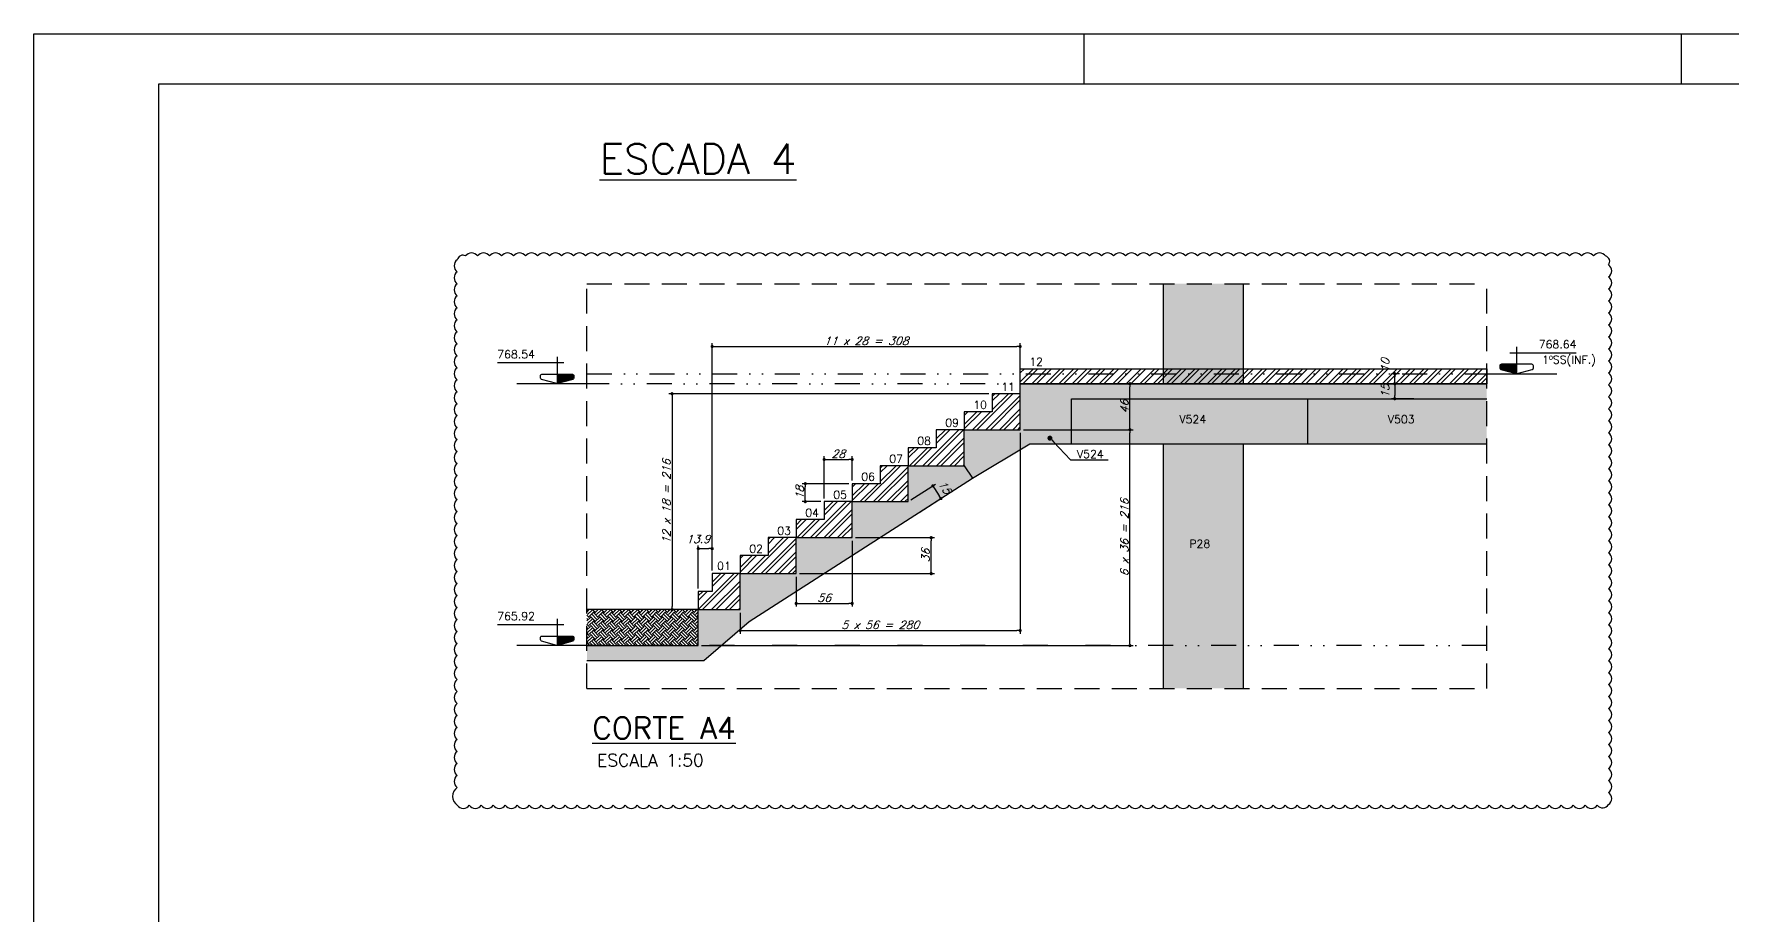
# Model space of a CAD drawing. Header units: millimetres. Extents: x 0 to 6870, y 0 to 4500.
# Drawn here: x 0 to 1698, y 3618 to 4500 of the extents above; entities that cross this region are included whole.
import ezdxf
from ezdxf import colors
from ezdxf.entities.mleader import LeaderData, LeaderLine
from ezdxf.enums import TextEntityAlignment as Align
from ezdxf.math import Vec2, Vec3

# ---------------------------------------------------------------- set-up
doc = ezdxf.new("R2010")
doc.units = ezdxf.units.MM
doc.header["$LTSCALE"] = 50
doc.linetypes.add('DASHED', pattern=[0.75, 0.5, -0.25])
doc.linetypes.add('DIVIDE2', pattern=[0.625, 0.25, -0.125, 0, -0.125, 0, -0.125])
for name, color, linetype in [('AR-TEXTO_REGUA 120_1-200', 4, 'Continuous'), ('F-AUX-RED', 1, 'Continuous'), ('F-COMETARIO', 6, 'Continuous'), ('F-CORTE', 4, 'Continuous'), ('F-COTAS', 106, 'Continuous'), ('F-EIXOS-DET', 1, 'Continuous'), ('F-MARGEM', 1, 'Continuous'), ('F-NÍVEL-VISTA', 2, 'Continuous'), ('F-SOLIDO', 71, 'Continuous'), ('F-TEXTO', 6, 'Continuous'), ('F-TEXTO-YELLOW', 2, 'Continuous'), ('F-VISTA', 2, 'Continuous'), ('F-VISTA SÓLIDO', 254, 'Continuous')]:
    doc.layers.add(name, color=color, linetype=linetype)
doc.styles.add('5385-ARQ-PB-BAS-PLA-TER-TORRE-A-106-TXT$0$R60-75', font='romans.shx', dxfattribs={"height": 0.1125})
doc.styles.add('CP-TEXT-INCL', font='romans.shx', dxfattribs={"oblique": 20})
doc.styles.add('MCP', font='romans.shx')
doc.styles.add('REGUA-120-esc1_200', font='simplex.shx', dxfattribs={"height": 0.6})
doc.styles.add('ROMANS', font='romans.shx')
doc.styles.get("Standard").update_dxf_attribs({"font": 'arial.ttf'})
doc.dimstyles.new('CP-COTAS-50', dxfattribs={"dimscale": 0.64, "dimtxt": 12.5, "dimasz": 5, "dimexe": 5, "dimexo": 5, "dimgap": 2.5, "dimtad": 1, "dimdec": 1, "dimdsep": 46, "dimtxsty": 'CP-TEXT-INCL', "dimblk1": 'DOT', "dimblk2": 'DOT', "dimsah": 1, "dimcen": 9, "dimclrd": 256, "dimclre": 256, "dimclrt": 256, "dimadec": 0, "dimazin": 0, "dimtfac": 1, "dimtdec": 1, "dimtmove": 2, "dimatfit": 3, "dimldrblk": 'DOT', "dimfxl": 5, "dimtolj": 1, "dimarcsym": 0})

# ---------------------------------------------------------------- blocks, each defined once
blk = doc.blocks.new('A0-1L_900')
at = {"layer": 'F-MARGEM', "color": 2}
for p, q in [((21, 90), (21, 89)), ((32.95, 89), (32.95, 90))]:
    blk.add_line(p, q, dxfattribs=at)
blk.add_lwpolyline([(0, 0), (0, 90), (137.4, 90), (137.4, 0)], close=True, dxfattribs=at)
at = {"layer": 'F-MARGEM', "color": 7}
blk.add_lwpolyline([(2.5, 89), (136.4, 89), (136.4, 1), (2.5, 1)], close=True, dxfattribs=at)
blk = doc.blocks.new('Nível - Vista')
at = {"layer": 'F-NÍVEL-VISTA'}
blk.add_hatch(color=71, dxfattribs=at).paths.add_polyline_path([(0, 0.238), (-0.38, 0.238, 0.414214), (-0.42, 0.198), (-0.42, 0.148, 0.331206), (-0.391, 0.11), (-0.011, 0.002, 0.072993), (0, 0)])
at = {"layer": 'F-NÍVEL-VISTA', "color": 2}
for p, q in [((-0.168, 0.521), (1.493, 0.521)), ((0, 0.67), (0, 0))]:
    blk.add_line(p, q, dxfattribs=at)
blk.add_lwpolyline([(-0.011, 0.002, 0.146769), (0.011, 0.002), (0.391, 0.11, 0.331206), (0.42, 0.148), (0.42, 0.198, 0.414214), (0.38, 0.238), (-0.38, 0.238, 0.414214), (-0.42, 0.198), (-0.42, 0.148, 0.331206), (-0.391, 0.11), (-0.011, 0.002, 0.146769), (0.011, 0.002)], format="xyb", dxfattribs=at)
at = {"layer": 'F-TEXTO', "color": 3, "style": 'MCP'}
for tag, p in [('NÍVEL', (1.026, 0.636)), ('NÍVEL_DETALHE', (1.02, 0.186))]:
    blk.add_attdef(tag, text='', height=0.2, dxfattribs=at).set_placement(p, align=Align.CENTER)
blk = doc.blocks.new('_DOT')
at = {"color": 0, "linetype": 'ByBlock'}
blk.add_line((-0.5, 0), (-1, 0), dxfattribs=at)
at = {"color": 0, "linetype": 'ByBlock', "const_width": 0.5}
blk.add_lwpolyline([(-0.25, 0, 1), (0.25, 0, 1)], format="xyb", close=True, dxfattribs=at)
blk = doc.blocks.new('*D96')
at = {"layer": 'DEFPOINTS', "color": 0, "transparency": 16777216}
for p in [(986.2, 4104), (1096, 4104), (664.3, 3888)]:
    blk.add_point(p, dxfattribs=at)
at = {"layer": 'F-COTAS', "lineweight": -2, "transparency": 16777216}
for p, q in [((989.4, 4104), (1099.2, 4104)), ((1096, 3891.2), (1096, 4100.8)), ((667.5, 3888), (1099.2, 3888))]:
    blk.add_line(p, q, dxfattribs=at)
at = {"layer": 'F-COTAS', "lineweight": -2, "transparency": 16777216, "xscale": 3.2, "yscale": 3.2, "zscale": 3.2}
for p, rotation in [((1096, 4104), 90), ((1096, 3888), 270)]:
    blk.add_blockref('_DOT', p, dxfattribs=dict(at, rotation=rotation))
at = {"layer": 'F-COTAS', "transparency": 16777216, "insert": (1090.4, 3996), "char_height": 8, "attachment_point": 5, "rotation": 90, "style": 'CP-TEXT-INCL'}
blk.add_mtext('\\A1;6 x 36 = 216', dxfattribs=at)
blk = doc.blocks.new('*D97')
at = {"layer": 'DEFPOINTS', "color": 0, "transparency": 16777216}
for p in [(1074.6, 4150), (1096, 4150), (986.2, 4104)]:
    blk.add_point(p, dxfattribs=at)
at = {"layer": 'F-COTAS', "lineweight": -2, "transparency": 16777216}
for p, q in [((1077.8, 4150), (1099.2, 4150)), ((1096, 4107.2), (1096, 4146.8)), ((989.4, 4104), (1099.2, 4104))]:
    blk.add_line(p, q, dxfattribs=at)
at = {"layer": 'F-COTAS', "lineweight": -2, "transparency": 16777216, "xscale": 3.2, "yscale": 3.2, "zscale": 3.2}
for p, rotation in [((1096, 4150), 90), ((1096, 4104), 270)]:
    blk.add_blockref('_DOT', p, dxfattribs=dict(at, rotation=rotation))
at = {"layer": 'F-COTAS', "transparency": 16777216, "insert": (1090.4, 4127), "char_height": 8, "attachment_point": 5, "rotation": 90, "style": 'CP-TEXT-INCL'}
blk.add_mtext('\\A1;46', dxfattribs=at)
blk = doc.blocks.new('*D98')
at = {"layer": 'DEFPOINTS', "color": 0, "transparency": 16777216}
for p in [(958.2, 4140), (638.1, 3924), (649.6, 3924)]:
    blk.add_point(p, dxfattribs=at)
at = {"layer": 'F-COTAS', "lineweight": -2, "transparency": 16777216}
for p, q in [((955, 4140), (634.9, 4140)), ((638.1, 4136.8), (638.1, 3927.2)), ((646.4, 3924), (634.9, 3924))]:
    blk.add_line(p, q, dxfattribs=at)
at = {"layer": 'F-COTAS', "lineweight": -2, "transparency": 16777216, "xscale": 3.2, "yscale": 3.2, "zscale": 3.2}
for p, rotation in [((638.1, 4140), 90), ((638.1, 3924), 270)]:
    blk.add_blockref('_DOT', p, dxfattribs=dict(at, rotation=rotation))
at = {"layer": 'F-COTAS', "transparency": 16777216, "insert": (632.5, 4032), "char_height": 8, "attachment_point": 5, "rotation": 90, "style": 'CP-TEXT-INCL'}
blk.add_mtext('\\A1;12 x 18 = 216', dxfattribs=at)
blk = doc.blocks.new('*D99')
at = {"layer": 'DEFPOINTS', "color": 0, "transparency": 16777216}
for p in [(818.2, 3996), (897.2, 3996), (762.2, 3960)]:
    blk.add_point(p, dxfattribs=at)
at = {"layer": 'F-COTAS', "lineweight": -2, "transparency": 16777216}
for p, q in [((821.4, 3996), (900.4, 3996)), ((897.2, 3963.2), (897.2, 3992.8)), ((765.4, 3960), (900.4, 3960))]:
    blk.add_line(p, q, dxfattribs=at)
at = {"layer": 'F-COTAS', "lineweight": -2, "transparency": 16777216, "xscale": 3.2, "yscale": 3.2, "zscale": 3.2}
for p, rotation in [((897.2, 3996), 90), ((897.2, 3960), 270)]:
    blk.add_blockref('_DOT', p, dxfattribs=dict(at, rotation=rotation))
at = {"layer": 'F-COTAS', "transparency": 16777216, "insert": (891.6, 3978), "char_height": 8, "attachment_point": 5, "rotation": 90, "style": 'CP-TEXT-INCL'}
blk.add_mtext('\\A1;36', dxfattribs=at)
blk = doc.blocks.new('*D100')
at = {"layer": 'DEFPOINTS', "color": 0, "transparency": 16777216}
for p in [(986.2, 4104), (706.2, 3924), (986.2, 3903.1)]:
    blk.add_point(p, dxfattribs=at)
at = {"layer": 'F-COTAS', "lineweight": -2, "transparency": 16777216}
for p, q in [((986.2, 4100.8), (986.2, 3899.9)), ((706.2, 3920.8), (706.2, 3899.9)), ((709.4, 3903.1), (983, 3903.1))]:
    blk.add_line(p, q, dxfattribs=at)
at = {"layer": 'F-COTAS', "lineweight": -2, "transparency": 16777216, "xscale": 3.2, "yscale": 3.2, "zscale": 3.2, "rotation": 180}
blk.add_blockref('_DOT', (706.2, 3903.1), dxfattribs=at)
at = {"layer": 'F-COTAS', "lineweight": -2, "transparency": 16777216, "xscale": 3.2, "yscale": 3.2, "zscale": 3.2}
blk.add_blockref('_DOT', (986.2, 3903.1), dxfattribs=at)
at = {"layer": 'F-COTAS', "transparency": 16777216, "insert": (846.2, 3908.7), "char_height": 8, "attachment_point": 5, "style": 'CP-TEXT-INCL'}
blk.add_mtext('\\A1;5 x 56 = 280', dxfattribs=at)
blk = doc.blocks.new('*D101')
at = {"layer": 'DEFPOINTS', "color": 0, "transparency": 16777216}
for p in [(986.2, 4187.3), (986.2, 4150), (678.2, 3960)]:
    blk.add_point(p, dxfattribs=at)
at = {"layer": 'F-COTAS', "lineweight": -2, "transparency": 16777216}
for p, q in [((678.2, 3963.2), (678.2, 4190.5)), ((681.4, 4187.3), (983, 4187.3)), ((986.2, 4153.2), (986.2, 4190.5))]:
    blk.add_line(p, q, dxfattribs=at)
at = {"layer": 'F-COTAS', "lineweight": -2, "transparency": 16777216, "xscale": 3.2, "yscale": 3.2, "zscale": 3.2, "rotation": 180}
blk.add_blockref('_DOT', (678.2, 4187.3), dxfattribs=at)
at = {"layer": 'F-COTAS', "lineweight": -2, "transparency": 16777216, "xscale": 3.2, "yscale": 3.2, "zscale": 3.2}
blk.add_blockref('_DOT', (986.2, 4187.3), dxfattribs=at)
at = {"layer": 'F-COTAS', "transparency": 16777216, "insert": (832.2, 4192.9), "char_height": 8, "attachment_point": 5, "style": 'CP-TEXT-INCL'}
blk.add_mtext('\\A1;11 x 28 = 308', dxfattribs=at)
blk = doc.blocks.new('*D102')
at = {"layer": 'DEFPOINTS', "color": 0, "transparency": 16777216}
for p in [(678.2, 3985), (678.2, 3960), (664.3, 3942)]:
    blk.add_point(p, dxfattribs=at)
at = {"layer": 'F-COTAS', "lineweight": -2, "transparency": 16777216}
for p, q in [((664.3, 3945.2), (664.3, 3988.2)), ((667.5, 3985), (675, 3985)), ((678.2, 3963.2), (678.2, 3988.2))]:
    blk.add_line(p, q, dxfattribs=at)
at = {"layer": 'F-COTAS', "lineweight": -2, "transparency": 16777216, "xscale": 3.2, "yscale": 3.2, "zscale": 3.2, "rotation": 180}
blk.add_blockref('_DOT', (664.3, 3985), dxfattribs=at)
at = {"layer": 'F-COTAS', "lineweight": -2, "transparency": 16777216, "xscale": 3.2, "yscale": 3.2, "zscale": 3.2}
blk.add_blockref('_DOT', (678.2, 3985), dxfattribs=at)
at = {"layer": 'F-COTAS', "transparency": 16777216, "insert": (664, 3994.6), "char_height": 8, "attachment_point": 5, "style": 'CP-TEXT-INCL'}
blk.add_mtext('\\A1;13.9', dxfattribs=at)
blk = doc.blocks.new('*D103')
at = {"layer": 'DEFPOINTS', "color": 0, "transparency": 16777216}
for p in [(771.3, 4050), (818.2, 4050), (790.2, 4032)]:
    blk.add_point(p, dxfattribs=at)
at = {"layer": 'F-COTAS', "lineweight": -2, "transparency": 16777216}
for p, q in [((815, 4050), (768.1, 4050)), ((771.3, 4035.2), (771.3, 4046.8)), ((787, 4032), (768.1, 4032))]:
    blk.add_line(p, q, dxfattribs=at)
at = {"layer": 'F-COTAS', "lineweight": -2, "transparency": 16777216, "xscale": 3.2, "yscale": 3.2, "zscale": 3.2}
for p, rotation in [((771.3, 4050), 90), ((771.3, 4032), 270)]:
    blk.add_blockref('_DOT', p, dxfattribs=dict(at, rotation=rotation))
at = {"layer": 'F-COTAS', "transparency": 16777216, "insert": (765.7, 4041), "char_height": 8, "attachment_point": 5, "rotation": 90, "style": 'CP-TEXT-INCL'}
blk.add_mtext('\\A1;18', dxfattribs=at)
blk = doc.blocks.new('*D104')
at = {"layer": 'DEFPOINTS', "color": 0, "transparency": 16777216}
for p in [(818.2, 4074.2), (818.2, 4050), (790.2, 4032)]:
    blk.add_point(p, dxfattribs=at)
at = {"layer": 'F-COTAS', "lineweight": -2, "transparency": 16777216}
for p, q in [((790.2, 4035.2), (790.2, 4077.4)), ((818.2, 4053.2), (818.2, 4077.4)), ((793.4, 4074.2), (815, 4074.2))]:
    blk.add_line(p, q, dxfattribs=at)
at = {"layer": 'F-COTAS', "lineweight": -2, "transparency": 16777216, "xscale": 3.2, "yscale": 3.2, "zscale": 3.2, "rotation": 180}
blk.add_blockref('_DOT', (790.2, 4074.2), dxfattribs=at)
at = {"layer": 'F-COTAS', "lineweight": -2, "transparency": 16777216, "xscale": 3.2, "yscale": 3.2, "zscale": 3.2}
blk.add_blockref('_DOT', (818.2, 4074.2), dxfattribs=at)
at = {"layer": 'F-COTAS', "transparency": 16777216, "insert": (804.2, 4079.8), "char_height": 8, "attachment_point": 5, "style": 'CP-TEXT-INCL'}
blk.add_mtext('\\A1;28', dxfattribs=at)
blk = doc.blocks.new('*D105')
at = {"layer": 'DEFPOINTS', "color": 0, "transparency": 16777216}
for p in [(818.2, 3996), (762.2, 3960), (818.2, 3930.2)]:
    blk.add_point(p, dxfattribs=at)
at = {"layer": 'F-COTAS', "lineweight": -2, "transparency": 16777216}
for p, q in [((818.2, 3992.8), (818.2, 3927)), ((762.2, 3956.8), (762.2, 3927)), ((765.4, 3930.2), (815, 3930.2))]:
    blk.add_line(p, q, dxfattribs=at)
at = {"layer": 'F-COTAS', "lineweight": -2, "transparency": 16777216, "xscale": 3.2, "yscale": 3.2, "zscale": 3.2, "rotation": 180}
blk.add_blockref('_DOT', (762.2, 3930.2), dxfattribs=at)
at = {"layer": 'F-COTAS', "lineweight": -2, "transparency": 16777216, "xscale": 3.2, "yscale": 3.2, "zscale": 3.2}
blk.add_blockref('_DOT', (818.2, 3930.2), dxfattribs=at)
at = {"layer": 'F-COTAS', "transparency": 16777216, "insert": (790.2, 3935.8), "char_height": 8, "attachment_point": 5, "style": 'CP-TEXT-INCL'}
blk.add_mtext('\\A1;56', dxfattribs=at)
blk = doc.blocks.new('*D106')
at = {"layer": 'DEFPOINTS', "color": 0, "transparency": 16777216}
for p in [(874.2, 4032), (906.9, 4035.1), (882.4, 4019.4)]:
    blk.add_point(p, dxfattribs=at)
at = {"layer": 'F-COTAS', "lineweight": -2, "transparency": 16777216}
for p, q in [((876.9, 4033.7), (901.5, 4049.5)), ((900.5, 4045.1), (905.2, 4037.8)), ((885.1, 4021.1), (909.6, 4036.9))]:
    blk.add_line(p, q, dxfattribs=at)
at = {"layer": 'F-COTAS', "lineweight": -2, "transparency": 16777216, "xscale": 3.2, "yscale": 3.2, "zscale": 3.2}
for p, rotation in [((898.8, 4047.8), 122.7352262721083), ((906.9, 4035.1), 302.7352262721083)]:
    blk.add_blockref('_DOT', p, dxfattribs=dict(at, rotation=rotation))
at = {"layer": 'F-COTAS', "transparency": 16777216, "insert": (910.9, 4046.6), "char_height": 8, "attachment_point": 5, "rotation": 302.7352, "style": 'CP-TEXT-INCL'}
blk.add_mtext('\\A1;15', dxfattribs=at)
blk = doc.blocks.new('*D107')
at = {"layer": 'DEFPOINTS', "color": 0, "transparency": 16777216}
for p in [(1383.1, 4150), (1360.8, 4135), (1383.1, 4135)]:
    blk.add_point(p, dxfattribs=at)
at = {"layer": 'F-COTAS', "lineweight": -2, "transparency": 16777216}
for p, q in [((1379.9, 4150), (1357.6, 4150)), ((1360.8, 4146.8), (1360.8, 4138.2)), ((1379.9, 4135), (1357.6, 4135))]:
    blk.add_line(p, q, dxfattribs=at)
at = {"layer": 'F-COTAS', "lineweight": -2, "transparency": 16777216, "xscale": 3.2, "yscale": 3.2, "zscale": 3.2}
for p, rotation in [((1360.8, 4150), 90), ((1360.8, 4135), 270)]:
    blk.add_blockref('_DOT', p, dxfattribs=dict(at, rotation=rotation))
at = {"layer": 'F-COTAS', "transparency": 16777216, "insert": (1351.2, 4142.5), "char_height": 8, "attachment_point": 5, "rotation": 90, "style": 'CP-TEXT-INCL'}
blk.add_mtext('\\A1;15', dxfattribs=at)
blk = doc.blocks.new('*D108')
at = {"layer": 'DEFPOINTS', "color": 0, "transparency": 16777216}
for p in [(1360.8, 4160), (1368.7, 4160), (1368.7, 4150)]:
    blk.add_point(p, dxfattribs=at)
at = {"layer": 'F-COTAS', "lineweight": -2, "transparency": 16777216}
for p, q in [((1365.5, 4160), (1357.6, 4160)), ((1365.5, 4150), (1357.6, 4150)), ((1360.8, 4153.2), (1360.8, 4156.8))]:
    blk.add_line(p, q, dxfattribs=at)
at = {"layer": 'F-COTAS', "lineweight": -2, "transparency": 16777216, "xscale": 3.2, "yscale": 3.2, "zscale": 3.2}
for p, rotation in [((1360.8, 4160), 90), ((1360.8, 4150), 270)]:
    blk.add_blockref('_DOT', p, dxfattribs=dict(at, rotation=rotation))
at = {"layer": 'F-COTAS', "transparency": 16777216, "insert": (1351.2, 4168.4), "char_height": 8, "attachment_point": 5, "rotation": 90, "style": 'CP-TEXT-INCL'}
blk.add_mtext('\\A1;10', dxfattribs=at)

msp = doc.modelspace()

# ---------------------------------------------------------------- hatches: boundary and pattern name
at = {"layer": 'F-AUX-RED'}
h = msp.add_hatch(dxfattribs=at)
h.set_pattern_fill('ANSI32', color=256)
h.paths.add_polyline_path([(1452.84, 4150), (986.25, 4150), (986.25, 4165), (1452.84, 4165)])
h = msp.add_hatch(dxfattribs=at)
h.set_pattern_fill('ANSI32', color=256)
h.paths.add_polyline_path([(986.25, 4140), (958.25, 4140), (958.25, 4122), (930.25, 4122), (930.25, 4104), (986.25, 4104)])
h = msp.add_hatch(dxfattribs=at)
h.set_pattern_fill('ANSI32', color=256)
h.paths.add_polyline_path([(930.25, 4104), (902.25, 4104), (902.25, 4086), (874.25, 4086), (874.25, 4068), (930.25, 4068)])
h = msp.add_hatch(dxfattribs=at)
h.set_pattern_fill('ANSI32', color=256)
h.paths.add_polyline_path([(874.25, 4068), (846.25, 4068), (846.25, 4050), (818.25, 4050), (818.25, 4032), (874.25, 4032)])
h = msp.add_hatch(dxfattribs=at)
h.set_pattern_fill('ANSI32', color=256)
h.paths.add_polyline_path([(818.25, 4032), (790.25, 4032), (790.25, 4014), (762.25, 4014), (762.25, 3996), (818.25, 3996)])
h = msp.add_hatch(dxfattribs=at)
h.set_pattern_fill('ANSI32', color=256)
h.paths.add_polyline_path([(762.25, 3996), (734.25, 3996), (734.25, 3978), (706.25, 3978), (706.25, 3960), (762.25, 3960)])
h = msp.add_hatch(dxfattribs=at)
h.set_pattern_fill('ANSI32', color=256)
h.paths.add_polyline_path([(706.25, 3960), (678.24, 3960), (678.24, 3942), (664.33, 3942), (664.33, 3924), (706.25, 3924)])
h = msp.add_hatch(dxfattribs=at)
h.set_pattern_fill('EARTH', color=253, angle=45)
h.set_pattern_definition([(45, (-12061.931, 1968.538), (0, 8.980256), [6.35, -6.35]), (45, (-12063.615, 1970.2216), (0, 8.980256), [6.35, -6.35]), (45, (-12065.2986, 1971.9054), (0, 8.980256), [6.35, -6.35]), (135, (-12065.2986, 1973.028), (-8.980256, 0), [6.35, -6.35]), (135, (-12063.615, 1974.712), (-8.980256, 0), [6.35, -6.35]), (135, (-12061.931, 1976.3956), (-8.980256, 0), [6.35, -6.35])])
h.paths.add_polyline_path([(664.33, 3924), (552.92, 3924), (552.92, 3888), (664.33, 3888)])
at = {"layer": 'F-SOLIDO'}
h = msp.add_hatch(color=256, dxfattribs=at)
h.dxf.hatch_style = 1
h.paths.add_polyline_path([(1037.46, 4135), (1452.84, 4135), (1452.84, 4150), (986.25, 4150), (986.25, 4104), (930.25, 4104), (930.25, 4068), (938.36, 4055.38), (995.93, 4090), (1037.46, 4090)])
h = msp.add_hatch(color=256, dxfattribs=at)
h.dxf.hatch_style = 1
h.paths.add_polyline_path([(938.36, 4055.38), (930.25, 4068), (874.25, 4068), (874.25, 4032), (818.25, 4032), (818.25, 3996), (762.25, 3996), (762.25, 3960), (706.25, 3960), (706.25, 3924), (664.33, 3924), (664.33, 3888), (687.36, 3888), (715.24, 3911.94)])
h = msp.add_hatch(color=256, dxfattribs=at)
h.dxf.hatch_style = 1
h.paths.add_polyline_path([(687.36, 3888), (664.33, 3888), (552.92, 3888), (552.92, 3873), (669.89, 3873)])
at = {"layer": 'F-VISTA SÓLIDO'}
h = msp.add_hatch(color=256, dxfattribs=at)
h.dxf.hatch_style = 1
h.paths.add_polyline_path([(1209.06, 4250), (1129.06, 4250), (1129.06, 4150), (1209.06, 4150)])
h = msp.add_hatch(color=256, dxfattribs=at)
h.dxf.hatch_style = 1
h.paths.add_polyline_path([(1273.86, 4135), (1062.21, 4135), (1037.46, 4135), (1037.46, 4090), (1273.86, 4090)])
h = msp.add_hatch(color=256, dxfattribs=at)
h.dxf.hatch_style = 1
h.paths.add_polyline_path([(1452.84, 4135), (1273.86, 4135), (1273.86, 4090), (1452.84, 4090)])
h = msp.add_hatch(color=256, dxfattribs=at)
h.dxf.hatch_style = 1
h.paths.add_polyline_path([(1209.06, 4090), (1129.06, 4090), (1129.06, 3845.12), (1209.06, 3845.12)])

# ---------------------------------------------------------------- linework, layer by layer
at = {"layer": 'F-AUX-RED', "color": 1, "linetype": 'DASHED'}
for p, q in [((552.92, 3845.12), (552.92, 4250)), ((1452.84, 3845.12), (1452.84, 4250)), ((552.92, 3845.12), (1452.84, 3845.12))]:
    msp.add_line(p, q, dxfattribs=at)
msp.add_lwpolyline([(552.92, 4250), (1452.84, 4250)], dxfattribs=at)
at = {"layer": 'F-AUX-RED'}
msp.add_lwpolyline([(1452.84, 4150), (986.25, 4150), (986.25, 4165), (1452.84, 4165), (1452.84, 4150)], dxfattribs=at)
at = {"layer": 'F-AUX-RED', "color": 2}
msp.add_lwpolyline([(986.25, 4140), (958.25, 4140), (958.25, 4122), (930.25, 4122), (930.25, 4104), (902.25, 4104), (902.25, 4086), (874.25, 4086), (874.25, 4068), (846.25, 4068), (846.25, 4050), (818.25, 4050), (818.25, 4032), (790.25, 4032), (790.25, 4014), (762.25, 4014), (762.25, 3996), (734.25, 3996), (734.25, 3978), (706.25, 3978), (706.25, 3960), (678.24, 3960), (678.24, 3942), (664.33, 3942), (664.33, 3924), (552.92, 3924)], dxfattribs=at)
at = {"layer": 'F-COMETARIO', "color": 10}
msp.add_lwpolyline([(423.32, 3728.21, 0.5205671), (435.32, 3728.21, 0.5205671), (447.32, 3728.21, 0.5205671), (459.32, 3728.21, 0.5205671), (471.32, 3728.21, 0.5205671), (483.32, 3728.21, 0.5205671), (495.32, 3728.21, 0.5205671), (507.32, 3728.21, 0.5205671), (519.32, 3728.21, 0.5205671), (531.32, 3728.21, 0.5205671), (543.32, 3728.21, 0.5205671), (555.32, 3728.21, 0.5205671), (567.32, 3728.21, 0.5205671), (579.32, 3728.21, 0.5205671), (591.32, 3728.21, 0.5205671), (603.32, 3728.21, 0.5205671), (615.32, 3728.21, 0.5205671), (627.32, 3728.21, 0.5205671), (639.32, 3728.21, 0.5205671), (651.32, 3728.21, 0.5205671), (663.32, 3728.21, 0.5205671), (675.32, 3728.21, 0.5205671), (687.32, 3728.21, 0.5205671), (699.32, 3728.21, 0.5205671), (711.32, 3728.21, 0.5205671), (723.32, 3728.21, 0.5205671), (735.32, 3728.21, 0.5205671), (747.32, 3728.21, 0.5205671), (759.32, 3728.21, 0.5205671), (771.32, 3728.21, 0.5205671), (783.32, 3728.21, 0.5205671), (795.32, 3728.21, 0.5205671), (807.32, 3728.21, 0.5205671), (819.32, 3728.21, 0.5205671), (831.32, 3728.21, 0.5205671), (843.32, 3728.21, 0.5205671), (855.32, 3728.21, 0.5205671), (867.32, 3728.21, 0.5205671), (879.32, 3728.21, 0.5205671), (891.32, 3728.21, 0.5205671), (903.32, 3728.21, 0.5205671), (915.32, 3728.21, 0.5205671), (927.32, 3728.21, 0.5205671), (939.32, 3728.21, 0.5205671), (951.32, 3728.21, 0.5205671), (963.32, 3728.21, 0.5205671), (975.32, 3728.21, 0.5205671), (987.32, 3728.21, 0.5205671), (999.32, 3728.21, 0.5205671), (1011.32, 3728.21, 0.5205671), (1023.32, 3728.21, 0.5205671), (1035.32, 3728.21, 0.5205671), (1047.32, 3728.21, 0.5205671), (1059.32, 3728.21, 0.5205671), (1071.32, 3728.21, 0.5205671), (1083.32, 3728.21, 0.5205671), (1095.32, 3728.21, 0.5205671), (1107.32, 3728.21, 0.5205671), (1119.32, 3728.21, 0.5205671), (1131.32, 3728.21, 0.5205671), (1143.32, 3728.21, 0.5205671), (1155.32, 3728.21, 0.5205671), (1167.32, 3728.21, 0.5205671), (1179.32, 3728.21, 0.5205671), (1191.32, 3728.21, 0.5205671), (1203.32, 3728.21, 0.5205671), (1215.32, 3728.21, 0.5205671), (1227.32, 3728.21, 0.5205671), (1239.32, 3728.21, 0.5205671), (1251.32, 3728.21, 0.5205671), (1263.32, 3728.21, 0.5205671), (1275.32, 3728.21, 0.5205671), (1287.32, 3728.21, 0.5205671), (1299.32, 3728.21, 0.5205671), (1311.32, 3728.21, 0.5205671), (1323.32, 3728.21, 0.5205671), (1335.32, 3728.21, 0.5205671), (1347.32, 3728.21, 0.5205671), (1359.32, 3728.21, 0.5205671), (1371.32, 3728.21, 0.5205671), (1383.32, 3728.21, 0.5205671), (1395.32, 3728.21, 0.5205671), (1407.32, 3728.21, 0.5205671), (1419.32, 3728.21, 0.5205671), (1431.32, 3728.21, 0.5205671), (1443.32, 3728.21, 0.5205671), (1455.32, 3728.21, 0.5205671), (1467.32, 3728.21, 0.5205671), (1479.32, 3728.21, 0.5205671), (1491.32, 3728.21, 0.5205671), (1503.32, 3728.21, 0.5205671), (1515.32, 3728.21, 0.5205671), (1527.32, 3728.21, 0.5205671), (1539.32, 3728.21, 0.5205671), (1551.32, 3728.21, 0.5205671), (1563.32, 3728.21, 0.5205671), (1574.64, 3728.89, 0.5205671), (1574.64, 3740.89, 0.5205671), (1574.64, 3752.89, 0.5205671), (1574.64, 3764.89, 0.5205671), (1574.64, 3776.89, 0.5205671), (1574.64, 3788.89, 0.5205671), (1574.64, 3800.89, 0.5205671), (1574.64, 3812.89, 0.5205671), (1574.64, 3824.89, 0.5205671), (1574.64, 3836.89, 0.5205671), (1574.64, 3848.89, 0.5205671), (1574.64, 3860.89, 0.5205671), (1574.64, 3872.89, 0.5205671), (1574.64, 3884.89, 0.5205671), (1574.64, 3896.89, 0.5205671), (1574.64, 3908.89, 0.5205671), (1574.64, 3920.89, 0.5205671), (1574.64, 3932.89, 0.5205671), (1574.64, 3944.89, 0.5205671), (1574.64, 3956.89, 0.5205671), (1574.64, 3968.89, 0.5205671), (1574.64, 3980.89, 0.5205671), (1574.64, 3992.89, 0.5205671), (1574.64, 4004.89, 0.5205671), (1574.64, 4016.89, 0.5205671), (1574.64, 4028.89, 0.5205671), (1574.64, 4040.89, 0.5205671), (1574.64, 4052.89, 0.5205671), (1574.64, 4064.89, 0.5205671), (1574.64, 4076.89, 0.5205671), (1574.64, 4088.89, 0.5205671), (1574.64, 4100.89, 0.5205671), (1574.64, 4112.89, 0.5205671), (1574.64, 4124.89, 0.5205671), (1574.64, 4136.89, 0.5205671), (1574.64, 4148.89, 0.5205671), (1574.64, 4160.89, 0.5205671), (1574.64, 4172.89, 0.5205671), (1574.64, 4184.89, 0.5205671), (1574.64, 4196.89, 0.5205671), (1574.64, 4208.89, 0.5205671), (1574.64, 4220.89, 0.5205671), (1574.64, 4232.89, 0.5205671), (1574.64, 4244.89, 0.5205671), (1574.64, 4256.89, 0.5205671), (1574.64, 4268.89, 0.5205671), (1571.56, 4277.81, 0.5205671), (1559.56, 4277.81, 0.5205671), (1547.56, 4277.81, 0.5205671), (1535.56, 4277.81, 0.5205671), (1523.56, 4277.81, 0.5205671), (1511.56, 4277.81, 0.5205671), (1499.56, 4277.81, 0.5205671), (1487.56, 4277.81, 0.5205671), (1475.56, 4277.81, 0.5205671), (1463.56, 4277.81, 0.5205671), (1451.56, 4277.81, 0.5205671), (1439.56, 4277.81, 0.5205671), (1427.56, 4277.81, 0.5205671), (1415.56, 4277.81, 0.5205671), (1403.56, 4277.81, 0.5205671), (1391.56, 4277.81, 0.5205671), (1379.56, 4277.81, 0.5205671), (1367.56, 4277.81, 0.5205671), (1355.56, 4277.81, 0.5205671), (1343.56, 4277.81, 0.5205671), (1331.56, 4277.81, 0.5205671), (1319.56, 4277.81, 0.5205671), (1307.56, 4277.81, 0.5205671), (1295.56, 4277.81, 0.5205671), (1283.56, 4277.81, 0.5205671), (1271.56, 4277.81, 0.5205671), (1259.56, 4277.81, 0.5205671), (1247.56, 4277.81, 0.5205671), (1235.56, 4277.81, 0.5205671), (1223.56, 4277.81, 0.5205671), (1211.56, 4277.81, 0.5205671), (1199.56, 4277.81, 0.5205671), (1187.56, 4277.81, 0.5205671), (1175.56, 4277.81, 0.5205671), (1163.56, 4277.81, 0.5205671), (1151.56, 4277.81, 0.5205671), (1139.56, 4277.81, 0.5205671), (1127.56, 4277.81, 0.5205671), (1115.56, 4277.81, 0.5205671), (1103.56, 4277.81, 0.5205671), (1091.56, 4277.81, 0.5205671), (1079.56, 4277.81, 0.5205671), (1067.56, 4277.81, 0.5205671), (1055.56, 4277.81, 0.5205671), (1043.56, 4277.81, 0.5205671), (1031.56, 4277.81, 0.5205671), (1019.56, 4277.81, 0.5205671), (1007.56, 4277.81, 0.5205671), (995.56, 4277.81, 0.5205671), (983.56, 4277.81, 0.5205671), (971.56, 4277.81, 0.5205671), (959.56, 4277.81, 0.5205671), (947.56, 4277.81, 0.5205671), (935.56, 4277.81, 0.5205671), (923.56, 4277.81, 0.5205671), (911.56, 4277.81, 0.5205671), (899.56, 4277.81, 0.5205671), (887.56, 4277.81, 0.5205671), (875.56, 4277.81, 0.5205671), (863.56, 4277.81, 0.5205671), (851.56, 4277.81, 0.5205671), (839.56, 4277.81, 0.5205671), (827.56, 4277.81, 0.5205671), (815.56, 4277.81, 0.5205671), (803.56, 4277.81, 0.5205671), (791.56, 4277.81, 0.5205671), (779.56, 4277.81, 0.5205671), (767.56, 4277.81, 0.5205671), (755.56, 4277.81, 0.5205671), (743.56, 4277.81, 0.5205671), (731.56, 4277.81, 0.5205671), (719.56, 4277.81, 0.5205671), (707.56, 4277.81, 0.5205671), (695.56, 4277.81, 0.5205671), (683.56, 4277.81, 0.5205671), (671.56, 4277.81, 0.5205671), (659.56, 4277.81, 0.5205671), (647.56, 4277.81, 0.5205671), (635.56, 4277.81, 0.5205671), (623.56, 4277.81, 0.5205671), (611.56, 4277.81, 0.5205671), (599.56, 4277.81, 0.5205671), (587.56, 4277.81, 0.5205671), (575.56, 4277.81, 0.5205671), (563.56, 4277.81, 0.5205671), (551.56, 4277.81, 0.5205671), (539.56, 4277.81, 0.5205671), (527.56, 4277.81, 0.5205671), (515.56, 4277.81, 0.5205671), (503.56, 4277.81, 0.5205671), (491.56, 4277.81, 0.5205671), (479.56, 4277.81, 0.5205671), (467.56, 4277.81, 0.5205671), (455.56, 4277.81, 0.5205671), (443.56, 4277.81, 0.5205671), (431.56, 4277.81, 0.5205671), (423.32, 4274.05, 0.5205671), (423.32, 4262.05, 0.5205671), (423.32, 4250.05, 0.5205671), (423.32, 4238.05, 0.5205671), (423.32, 4226.05, 0.5205671), (423.32, 4214.05, 0.5205671), (423.32, 4202.05, 0.5205671), (423.32, 4190.05, 0.5205671), (423.32, 4178.05, 0.5205671), (423.32, 4166.05, 0.5205671), (423.32, 4154.05, 0.5205671), (423.32, 4142.05, 0.5205671), (423.32, 4130.05, 0.5205671), (423.32, 4118.05, 0.5205671), (423.32, 4106.05, 0.5205671), (423.32, 4094.05, 0.5205671), (423.32, 4082.05, 0.5205671), (423.32, 4070.05, 0.5205671), (423.32, 4058.05, 0.5205671), (423.32, 4046.05, 0.5205671), (423.32, 4034.05, 0.5205671), (423.32, 4022.05, 0.5205671), (423.32, 4010.05, 0.5205671), (423.32, 3998.05, 0.5205671), (423.32, 3986.05, 0.5205671), (423.32, 3974.05, 0.5205671), (423.32, 3962.05, 0.5205671), (423.32, 3950.05, 0.5205671), (423.32, 3938.05, 0.5205671), (423.32, 3926.05, 0.5205671), (423.32, 3914.05, 0.5205671), (423.32, 3902.05, 0.5205671), (423.32, 3890.05, 0.5205671), (423.32, 3878.05, 0.5205671), (423.32, 3866.05, 0.5205671), (423.32, 3854.05, 0.5205671), (423.32, 3842.05, 0.5205671), (423.32, 3830.05, 0.5205671), (423.32, 3818.05, 0.5205671), (423.32, 3806.05, 0.5205671), (423.32, 3794.05, 0.5205671), (423.32, 3782.05, 0.5205671), (423.32, 3770.05, 0.5205671), (423.32, 3758.05, 0.5205671), (423.32, 3746.05, 0.5205671)], format="xyb", close=True, dxfattribs=at)
at = {"layer": 'F-CORTE'}
for p, q in [((986.25, 4104), (986.25, 4150)), ((986.25, 4150), (1452.84, 4150)), ((930.25, 4068), (930.25, 4104)), ((930.25, 4104), (986.25, 4104)), ((995.93, 4090), (1037.46, 4090)), ((874.25, 4032), (874.25, 4068)), ((874.25, 4068), (930.25, 4068)), ((818.25, 3996), (818.25, 4032)), ((818.25, 4032), (874.25, 4032)), ((762.25, 3960), (762.25, 3996)), ((762.25, 3996), (818.25, 3996)), ((706.25, 3924), (706.25, 3960)), ((706.25, 3960), (762.25, 3960)), ((664.33, 3888), (664.33, 3924)), ((664.33, 3924), (706.25, 3924)), ((552.92, 3888), (664.33, 3888))]:
    msp.add_line(p, q, dxfattribs=at)
for points in [[(1037.46, 4090), (1037.46, 4135), (1452.84, 4135)], [(938.36, 4055.38), (995.93, 4090)], [(930.25, 4068), (938.36, 4055.38)], [(552.92, 3873), (669.89, 3873), (715.24, 3911.94), (938.36, 4055.38)]]:
    msp.add_lwpolyline(points, dxfattribs=at)
at = {"layer": 'F-EIXOS-DET'}
for points in [[(552.92, 4150), (482.92, 4150)], [(1452.84, 4160), (1522.84, 4160)], [(552.92, 3888), (482.92, 3888)]]:
    msp.add_lwpolyline(points, dxfattribs=at)
at = {"layer": 'F-EIXOS-DET', "color": 252, "linetype": 'DIVIDE2', "ltscale": 2}
for points in [[(552.92, 4160), (1452.84, 4160)], [(1452.84, 4150), (552.92, 4150)], [(1452.84, 3888), (552.92, 3888)]]:
    msp.add_lwpolyline(points, dxfattribs=at)
at = {"layer": 'F-VISTA', "color": 1}
for p, q in [((1129.06, 4250), (1129.06, 4150)), ((1209.06, 4250), (1209.06, 4150)), ((1129.06, 4090), (1129.06, 3845.12)), ((1209.06, 4090), (1209.06, 3845.12))]:
    msp.add_line(p, q, dxfattribs=at)
at = {"layer": 'F-VISTA'}
msp.add_line((1273.86, 4090), (1273.86, 4135), dxfattribs=at)
msp.add_lwpolyline([(1037.46, 4090), (1452.84, 4090)], dxfattribs=at)

# ---------------------------------------------------------------- block references
at = {"layer": 'F-MARGEM', "xscale": 50, "yscale": 50, "zscale": 50}
msp.add_blockref('A0-1L_900', (0, 0), dxfattribs=at)
at = {"layer": 'F-NÍVEL-VISTA', "linetype": 'Continuous'}
ref = msp.add_blockref('Nível - Vista', (523.17, 4150), dxfattribs=dict(at, xscale=-40, yscale=40, zscale=40))
ref.add_attrib('NÍVEL', '768.54', dxfattribs={"layer": 'F-TEXTO', "color": 3, "height": 8, "style": 'MCP'}).set_placement((482.12, 4175.43), align=Align.CENTER)
at = {"layer": 'F-NÍVEL-VISTA', "linetype": 'Continuous', "xscale": 40, "yscale": 40, "zscale": 40}
msp.add_blockref('Nível - Vista', (1482.59, 4160), dxfattribs=at).add_auto_attribs({'NÍVEL': '768.64'})
at = {"layer": 'F-NÍVEL-VISTA', "linetype": 'Continuous'}
ref = msp.add_blockref('Nível - Vista', (523.17, 3888), dxfattribs=dict(at, xscale=-40, yscale=40, zscale=40))
ref.add_attrib('NÍVEL', '765.92', dxfattribs={"layer": 'F-TEXTO', "color": 3, "height": 8, "style": 'MCP'}).set_placement((482.12, 3913.43), align=Align.CENTER)

# ---------------------------------------------------------------- texts
at = {"layer": 'AR-TEXTO_REGUA 120_1-200', "color": 2, "style": 'REGUA-120-esc1_200'}
msp.add_text('ESCALA 1:50', height=12.5, dxfattribs=at).set_placement((563.15, 3767))
msp.add_text('ESCALA 1:50', height=12.5, dxfattribs=at).set_placement((563.15, 3767))
at = {"layer": 'F-TEXTO', "style": 'ROMANS'}
for s, height, p in [('%%UESCADA 4', 30, (565.69, 4359.96)), ('%%UCORTE A4', 21.875, (558.31, 3794.61))]:
    msp.add_text(s, height=height, dxfattribs=at).set_placement(p)
at = {"layer": 'F-TEXTO', "color": 3, "style": 'MCP'}
msp.add_text('1ºSS(INF.)', height=8, dxfattribs=at).set_placement((1535.1, 4170.07), align=Align.CENTER)
at = {"layer": 'F-TEXTO-YELLOW', "style": 'MCP'}
for s, p in [('V524', (1145.46, 4110.41)), ('V503', (1353.89, 4110.41)), ('V524', (1043, 4075.66)), ('P28', (1155.33, 3985.91))]:
    msp.add_text(s, height=8, dxfattribs=at).set_placement(p)
at = {"layer": 'F-TEXTO-YELLOW', "char_height": 8, "width": 122.7592, "attachment_point": 9, "style": '5385-ARQ-PB-BAS-PLA-TER-TORRE-A-106-TXT$0$R60-75'}
for s, insert in [('12', (1009.03, 4168.04)), ('11', (981.03, 4142.91)), ('10', (953.03, 4124.91)), ('09', (925.03, 4106.91)), ('08', (897.03, 4088.91)), ('07', (869.03, 4070.91)), ('06', (841.03, 4052.91)), ('05', (813.03, 4034.91)), ('04', (785.03, 4016.91)), ('03', (757.03, 3998.91)), ('02', (729.03, 3980.91)), ('01', (696.85, 3963.69))]:
    msp.add_mtext(s, dxfattribs=dict(at, insert=insert))

# ---------------------------------------------------------------- dimensions: what is measured, and where the dimension line sits
at = {"layer": 'F-COTAS'}
for base, p1, p2, text, picture, middle in [((986.25, 4187.28), (678.24, 3960), (986.25, 4150), '11 x 28 = <>', '*D101', (832.24, 4192.88)), ((986.25, 3903.05), (706.25, 3924), (986.25, 4104), '5 x 56 = <>', '*D100', (846.25, 3908.65))]:
    dim = msp.add_linear_dim(base=base, p1=p1, p2=p2, text=text, dimstyle='CP-COTAS-50', override={"dimfxl": 0.02}, dxfattribs=at)
    dim.commit()
    dim.dimension.update_dxf_attribs({"geometry": picture, "text_midpoint": middle})
dim = msp.add_linear_dim(base=(1360.79, 4160), p1=(1368.75, 4150), p2=(1368.75, 4160), angle=90, dimstyle='CP-COTAS-50', override={"dimfxl": 0.02}, dxfattribs=at)
dim.commit()
dim.dimension.update_dxf_attribs({"geometry": '*D108', "text_midpoint": (1351.19, 4168.41), "dimtype": 160})
for base, p1, p2, picture, middle in [((1095.97, 4150), (986.25, 4104), (1074.56, 4150), '*D97', (1090.37, 4127)), ((1360.79, 4135), (1383.1, 4150), (1383.1, 4135), '*D107', (1351.19, 4142.5)), ((771.34, 4050), (790.25, 4032), (818.25, 4050), '*D103', (765.74, 4041)), ((897.21, 3996), (762.25, 3960), (818.25, 3996), '*D99', (891.61, 3978))]:
    dim = msp.add_linear_dim(base=base, p1=p1, p2=p2, angle=90, dimstyle='CP-COTAS-50', override={"dimfxl": 0.02}, dxfattribs=at)
    dim.commit()
    dim.dimension.update_dxf_attribs({"geometry": picture, "text_midpoint": middle})
for base, p1, p2, text, picture, middle in [((638.12, 3924), (958.25, 4140), (649.57, 3924), '12 x 18 = <>', '*D98', (632.52, 4032)), ((1095.97, 4104), (664.33, 3888), (986.25, 4104), '6 x 36 = <>', '*D96', (1090.37, 3996))]:
    dim = msp.add_linear_dim(base=base, p1=p1, p2=p2, angle=90, text=text, dimstyle='CP-COTAS-50', override={"dimfxl": 0.02}, dxfattribs=at)
    dim.commit()
    dim.dimension.update_dxf_attribs({"geometry": picture, "text_midpoint": middle})
for base, p1, p2, picture, middle in [((818.25, 4074.23), (790.25, 4032), (818.25, 4050), '*D104', (804.25, 4079.83)), ((818.25, 3930.18), (762.25, 3960), (818.25, 3996), '*D105', (790.25, 3935.78))]:
    dim = msp.add_linear_dim(base=base, p1=p1, p2=p2, dimstyle='CP-COTAS-50', override={"dimfxl": 0.02}, dxfattribs=at)
    dim.commit()
    dim.dimension.update_dxf_attribs({"geometry": picture, "text_midpoint": middle})
dim = msp.add_aligned_dim(p1=(874.25, 4032), p2=(882.36, 4019.38), distance=29.16, dimstyle='CP-COTAS-50', override={"dimfxl": 0.02}, dxfattribs=at)
dim.commit()
dim.dimension.update_dxf_attribs({"geometry": '*D106', "text_midpoint": (910.91, 4046.65)})
dim = msp.add_linear_dim(base=(678.24, 3985), p1=(664.33, 3942), p2=(678.24, 3960), dimstyle='CP-COTAS-50', override={"dimfxl": 0.02}, dxfattribs=at)
dim.commit()
dim.dimension.update_dxf_attribs({"geometry": '*D102', "text_midpoint": (664, 3994.6), "dimtype": 160})

# ---------------------------------------------------------------- leaders
at = {"layer": 'F-AUX-RED'}
ml = msp.add_multileader_mtext('Standard', dxfattribs=at)
ml.set_content('', color=256)
ml.set_leader_properties()
ml.set_arrow_properties(name='DOT')
ml.build(insert=Vec2(0, 0))
ml.multileader.update_dxf_attribs({"text_right_attachment_type": 6, "text_top_attachment_type": 0, "text_bottom_attachment_type": 0, "dogleg_length": 0.36, "arrow_head_size": 5})
ctx = ml.context
ctx.base_point, ctx.char_height, ctx.arrow_head_size, ctx.landing_gap_size, ctx.plane_origin = Vec3(1074.17, 4073.87), 0.18, 5, 0.09, Vec3(1015.97, 4073.87)
ctx.right_attachment = 6
notes = []
notes.append((ctx, [(0, (1, 1, 0), (1036.61, 4073.87), (1, 0), 37.56, [(0, [(1015.97, 4095.56)], 256, [])])]))
ctx.mtext.insert, ctx.mtext.flow_direction = Vec3(1074.26, 4073.96), 5
for ctx, leaders in notes:
    for number, flags, end, landing, length, lines in leaders:
        leader = LeaderData()
        leader.index, (leader.has_last_leader_line, leader.has_dogleg_vector, leader.attachment_direction) = number, flags
        leader.last_leader_point, leader.dogleg_vector, leader.dogleg_length = Vec3(end), Vec3(landing), length
        for number, points, colour, breaks in lines:
            line = LeaderLine()
            line.index, line.vertices, line.color, line.breaks = number, Vec3.list(points), colors.encode_raw_color(colour), breaks
            leader.lines.append(line)
        ctx.leaders.append(leader)

doc.saveas('drawing.dxf')
